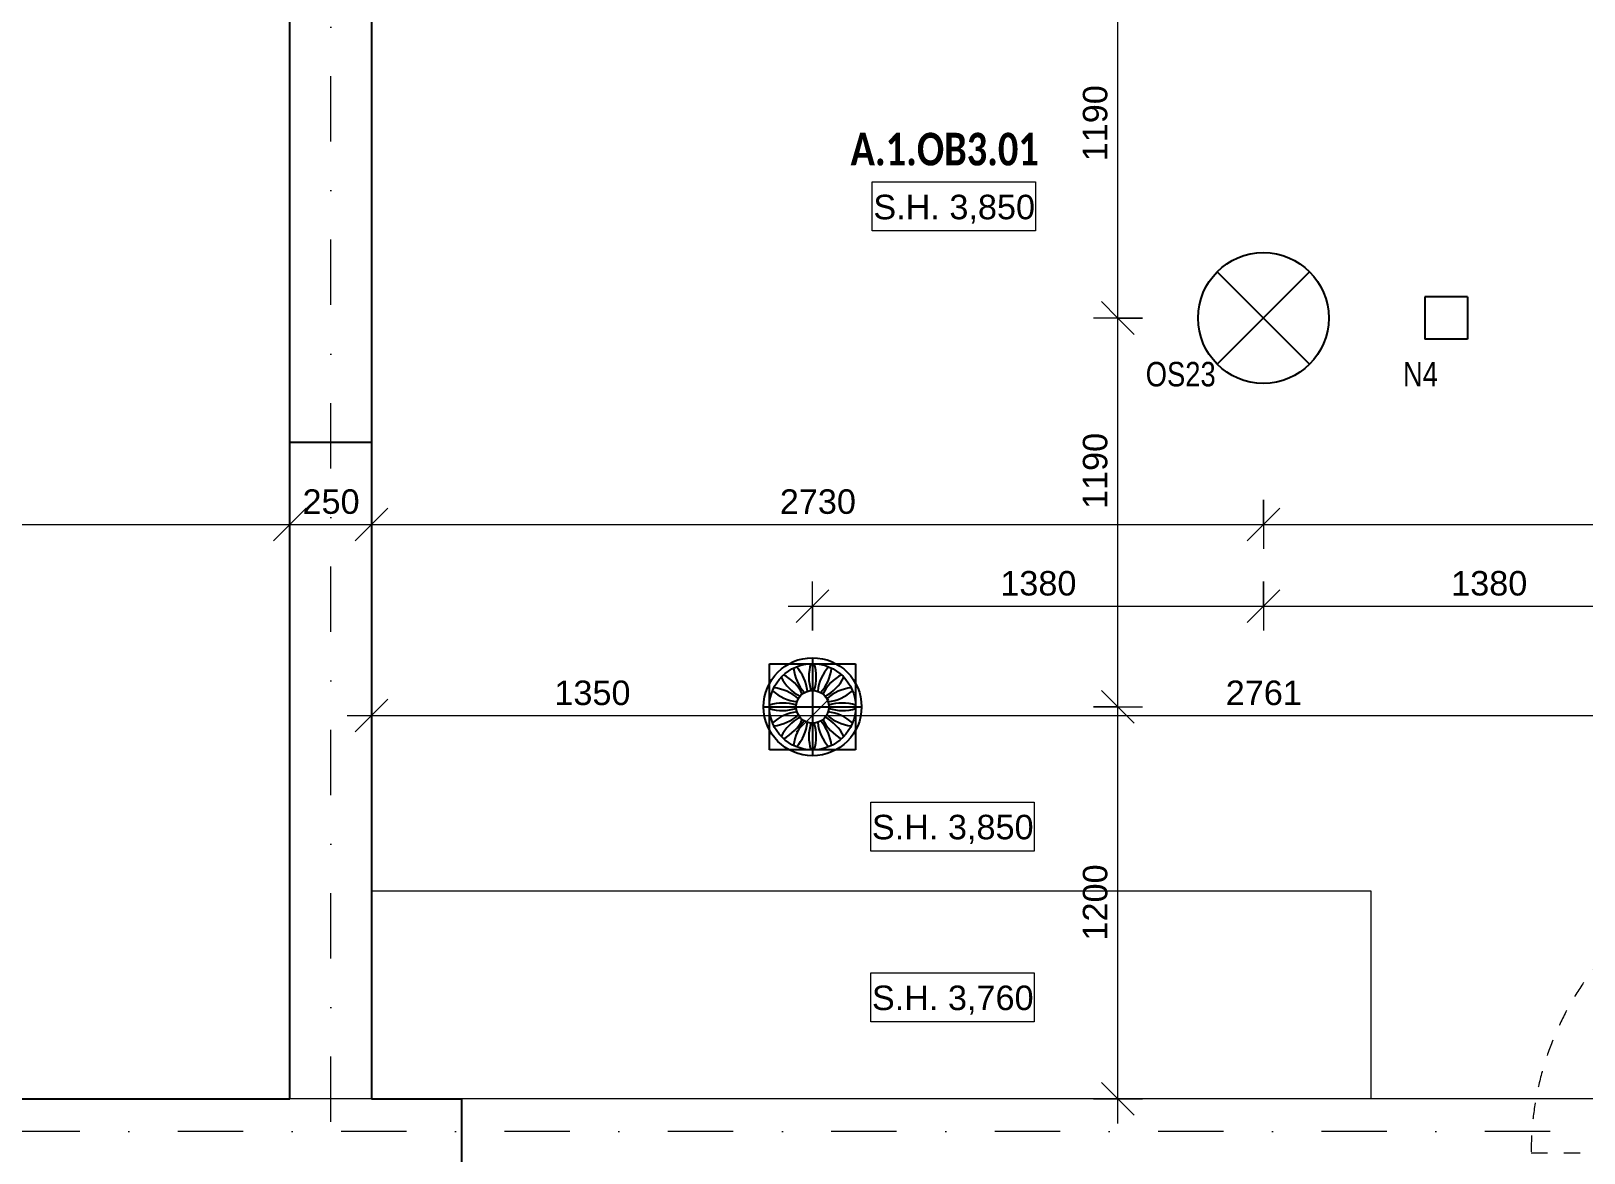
# Model space of a CAD drawing. Header units: millimetres. Extents: x -2011 to 46090, y -3604 to 14792.
# Drawn here: x 15282 to 20037, y -66 to 3368 of the extents above; entities that cross this region are included whole.
import ezdxf

# ---------------------------------------------------------------- set-up
doc = ezdxf.new("R2010")
doc.units = ezdxf.units.MM
doc.linetypes.add('HA_Dash_2mm-S1mm', pattern=[100, 50, -50])
doc.linetypes.add('HA_DashDot_10mm-S3mm', pattern=[500, 200, -150, 0, -150])
for name, color, linetype, lineweight in [('A-____-____-DIMS', 9, 'Continuous', 5), ('A-____-____-DIMS-50', 9, 'Continuous', 5), ('A-AREA-____-IDEN', 9, 'Continuous', 9), ('A-DOOR-____-OTLN', 9, 'Continuous', 9), ('A-FLOR-____-OTLN', 9, 'Continuous', 9), ('A-WALL-____-MCUT', 9, 'Continuous', 25), ('E-LITE-EQPM-IDEN', 9, 'Continuous', 9), ('E-LITE-EQPM-OTLN', 9, 'Continuous', 9), ('G-____-____-DIMS', 9, 'Continuous', 5), ('I-WALL-____-MCUT', 9, 'Continuous', 25), ('M-HVAC-CDFF-OTLN', 9, 'Continuous', 9), ('S-GRID-____-OTLN', 9, 'Continuous', 5)]:
    doc.layers.add(name, color=color, linetype=linetype, lineweight=lineweight)
doc.styles.add('Arial_1', font='arial.ttf', dxfattribs={"width": 0.8, "height": 75})
doc.styles.add('Arial_2', font='arial.ttf', dxfattribs={"height": 75})
doc.styles.add('Calibri_B', font='calibrib.ttf', dxfattribs={"width": 0.8, "height": 100})
doc.dimstyles.new('Inner_Dimensions', dxfattribs={"dimscale": 304.8, "dimtxt": 76.519455, "dimasz": 0.328084, "dimexe": 0.246063, "dimexo": 0.0625, "dimgap": 0.032808, "dimtad": 1, "dimdec": 0, "dimzin": 0, "dimdsep": 46, "dimtxsty": 'Arial_2', "dimblk1": 'OBLIQUE', "dimblk2": 'OBLIQUE', "dimsah": 1, "dimcen": 0.09, "dimdle": 0.246063, "dimazin": 0, "dimtfac": 1, "dimtdec": 4, "dimtix": 1, "dimtmove": 0, "dimatfit": 3, "dimfxl": 0.246063, "dimfxlon": 1, "dimtvp": 1, "dimtolj": 1, "dimtzin": 0, "dimlwd": 9, "dimlwe": 9, "dimarcsym": 2})
doc.dimstyles.new('Inner_Dimensions_1', dxfattribs={"dimscale": 304.8, "dimtxt": 76.519455, "dimasz": 0.328084, "dimexe": 0.246063, "dimexo": 0.0625, "dimgap": 0.032808, "dimtad": 1, "dimdec": 0, "dimzin": 0, "dimdsep": 46, "dimtxsty": 'Arial_2', "dimblk1": 'OBLIQUE', "dimblk2": 'OBLIQUE', "dimsah": 1, "dimcen": 0.09, "dimdle": 0.246063, "dimazin": 0, "dimtfac": 1, "dimtdec": 4, "dimtix": 1, "dimtmove": 2, "dimatfit": 3, "dimfxl": 0.246063, "dimfxlon": 1, "dimtvp": 1, "dimtolj": 1, "dimtzin": 0, "dimlwd": 9, "dimlwe": 9, "dimarcsym": 2})

# ---------------------------------------------------------------- blocks, each defined once
blk = doc.blocks.new('ABMV_CW_Single_Swing_Generic - Ex_Glass_SKLOPNE-2012392-DSP_1NP-A')
at = {"layer": 'A-DOOR-____-OTLN', "linetype": 'HA_Dash_2mm-S1mm', "lineweight": 5}
for p in [(462.5, 955), (-462.5, 30)]:
    blk.add_line(p, (462.5, 30), dxfattribs=at)
blk.add_arc((462.5, 30), 925, 90, 180, dxfattribs=at)
blk = doc.blocks.new('HA_LF_GenericSymbol - OS23_pokoj-1621429-DSP_1NP-A')
at = {"layer": 'E-LITE-EQPM-OTLN', "color": 11, "lineweight": 25}
for p, q in [((141.4, 141.4), (-141.4, -141.4)), ((-141.4, 141.4), (141.4, -141.4))]:
    blk.add_line(p, q, dxfattribs=at)
blk.add_circle((0, 0), 200, dxfattribs=at)
blk = doc.blocks.new('HA_LF_N4 - svitidlo 130x130-1943275-DSP_1NP-A')
at = {"layer": 'E-LITE-EQPM-OTLN', "color": 11, "lineweight": 25}
for p, q in [((65, 65), (-65, 65)), ((-65, 65), (-65, -65)), ((65, 65), (65, -65)), ((65, -65), (-65, -65))]:
    blk.add_line(p, q, dxfattribs=at)
blk = doc.blocks.new('HA_VZT_GenericSymbol03 - Default-2032665-DSP_1NP-A')
at = {"layer": 'M-HVAC-CDFF-OTLN', "color": 92, "lineweight": 25}
for p, q in [((0, 150), (0, -150)), ((-132, -132), (-132, 132)), ((-132, 132), (132, 132)), ((132, 132), (132, -132)), ((-150, 0), (150, 0)), ((132, -132), (-132, -132))]:
    blk.add_line(p, q, dxfattribs=at)
for radius in [150, 132, 50]:
    blk.add_circle((0, 0), radius, dxfattribs=at)
for centre, start, end in [((-151.6, -21.1), 26.5587, 62.1682), ((75.4, 133.2), 186.2496, 221.8591), ((-149.5, 33.1), 6.1409, 41.7504), ((123.1, 91), 162.2496, 197.8591), ((-123.1, 91), 342.1409, 17.7504), ((149.5, 33.1), 138.2496, 173.8591), ((-75.4, 133.2), 318.1409, 353.7504), ((151.6, -21.1), 117.8318, 153.4413), ((-33.1, 149.5), 228.2496, 263.8591), ((-133.2, -75.4), 48.1409, 83.7504), ((24.2, 151.1), 206.6674, 242.2769), ((-24.2, 151.1), 297.7231, 333.3326), ((133.2, -75.4), 96.2496, 131.8591), ((33.1, 149.5), 276.1409, 311.7504), ((-91, -123.1), 72.1409, 107.7504), ((91, -123.1), 72.2496, 107.8591), ((-91, 123.1), 252.2496, 287.8591), ((-33.1, -149.5), 96.1409, 131.7504), ((-133.2, 75.4), 276.2496, 311.8591), ((24.2, -151.1), 117.7231, 153.3326), ((-151.6, 21.1), 297.8318, 333.4413), ((75.4, -133.2), 138.1409, 173.7504), ((-149.5, -33.1), 318.2496, 353.8591), ((149.5, -33.1), 186.1409, 221.7504), ((-75.4, -133.2), 6.2496, 41.8591), ((151.6, 21.1), 206.5587, 242.1682), ((-24.2, -151.1), 26.6674, 62.2769), ((133.2, 75.4), 228.1409, 263.7504), ((33.1, -149.5), 48.2496, 83.8591), ((91, 123.1), 252.1409, 287.7504), ((123.1, -91), 162.1409, 197.7504), ((-123.1, -91), 342.2496, 17.8591)]:
    blk.add_arc(centre, 134.5, start, end, dxfattribs=at)
blk = doc.blocks.new('DIMBLOCK7-DSP_1NP-A')
at = {"layer": 'A-____-____-DIMS-50', "lineweight": 9}
for p, q in [((14075, 1783.2), (14075, 1933.2)), ((14075, 1858.2), (14125, 1908.2)), ((16075, 1933.2), (16075, 1783.2)), ((16075, 1858.2), (16075, 1933.2)), ((16075, 1858.2), (16125, 1908.2)), ((14075, 1858.2), (14025, 1808.2)), ((14075, 1858.2), (16075, 1858.2)), ((14075, 1858.2), (14075, 1783.2)), ((16075, 1858.2), (16025, 1808.2))]:
    blk.add_line(p, q, dxfattribs=at)
at = {"layer": 'A-____-____-DIMS-50', "color": 0, "lineweight": 9, "insert": (14959.6, 1965.6), "char_height": 75, "width": 276.883, "attachment_point": 1, "line_spacing_factor": 0.941778, "style": 'Arial_2'}
blk.add_mtext('2000', dxfattribs=at)
blk = doc.blocks.new('_Oblique')
at = {"color": 0, "linetype": 'ByBlock', "lineweight": -2}
blk.add_line((-0.5, -0.5), (0.5, 0.5), dxfattribs=at)
blk = doc.blocks.new('DIMBLOCK8-DSP_1NP-A')
at = {"layer": 'A-____-____-DIMS-50', "lineweight": 9}
for p, q in [((16075, 1933.2), (16075, 1783.2)), ((16075, 1858.2), (16075, 1933.2)), ((16075, 1858.2), (16125, 1908.2)), ((16325, 1933.2), (16325, 1783.2)), ((16325, 1858.2), (16325, 1933.2)), ((16325, 1858.2), (16375, 1908.2)), ((16075, 1858.2), (16025, 1808.2)), ((16075, 1858.2), (16325, 1858.2)), ((16325, 1858.2), (16275, 1808.2))]:
    blk.add_line(p, q, dxfattribs=at)
at = {"layer": 'A-____-____-DIMS-50', "color": 0, "lineweight": 9, "insert": (16113.5, 1965.6), "char_height": 75, "width": 207.662, "attachment_point": 1, "line_spacing_factor": 0.941778, "style": 'Arial_2'}
blk.add_mtext('250', dxfattribs=at)
blk = doc.blocks.new('DIMBLOCK9-DSP_1NP-A')
at = {"layer": 'A-____-____-DIMS-50', "lineweight": 9}
for p, q in [((16325, 1933.2), (16325, 1783.2)), ((16325, 1858.2), (16325, 1933.2)), ((16325, 1858.2), (16375, 1908.2)), ((19055.4, 1933.2), (19055.4, 1783.2)), ((19055.4, 1858.2), (19055.4, 1933.2)), ((19055.4, 1858.2), (19105.4, 1908.2)), ((16325, 1858.2), (16275, 1808.2)), ((16325, 1858.2), (19055.4, 1858.2)), ((19055.4, 1858.2), (19005.4, 1808.2))]:
    blk.add_line(p, q, dxfattribs=at)
at = {"layer": 'A-____-____-DIMS-50', "color": 0, "lineweight": 9, "insert": (17574.8, 1965.6), "char_height": 75, "width": 276.883, "attachment_point": 1, "line_spacing_factor": 0.941778, "style": 'Arial_2'}
blk.add_mtext('2730', dxfattribs=at)
blk = doc.blocks.new('DIMBLOCK10-DSP_1NP-A')
at = {"layer": 'A-____-____-DIMS-50', "lineweight": 9}
for p, q in [((19055.4, 1933.2), (19055.4, 1783.2)), ((19055.4, 1858.2), (19055.4, 1933.2)), ((19055.4, 1858.2), (19105.4, 1908.2)), ((22561.2, 1933.2), (22561.2, 1783.2)), ((22561.2, 1858.2), (22561.2, 1933.2)), ((22561.2, 1858.2), (22611.2, 1908.2)), ((19055.4, 1858.2), (19005.4, 1808.2)), ((19055.4, 1858.2), (22636.2, 1858.2)), ((22561.2, 1858.2), (22511.2, 1808.2))]:
    blk.add_line(p, q, dxfattribs=at)
at = {"layer": 'A-____-____-DIMS-50', "color": 0, "lineweight": 9, "insert": (20692.9, 1965.6), "char_height": 75, "width": 276.883, "attachment_point": 1, "line_spacing_factor": 0.941778, "style": 'Arial_2'}
blk.add_mtext('3506', dxfattribs=at)
blk = doc.blocks.new('DIMBLOCK100-DSP_1NP-A')
at = {"layer": 'A-____-____-DIMS-50', "lineweight": 9}
for p, q in [((16325, 1348), (16325, 1198)), ((16325, 1273), (16325, 1348)), ((17675, 1348), (17675, 1198)), ((17675, 1273), (17675, 1348)), ((16325, 1273), (16375, 1323)), ((17675, 1273), (17725, 1323)), ((16250, 1273), (17675, 1273)), ((16325, 1273), (16275, 1223)), ((17675, 1273), (17625, 1223))]:
    blk.add_line(p, q, dxfattribs=at)
at = {"layer": 'A-____-____-DIMS-50', "color": 0, "lineweight": 9, "insert": (16884.6, 1380.3), "char_height": 75, "width": 276.883, "attachment_point": 1, "line_spacing_factor": 0.941778, "style": 'Arial_2'}
blk.add_mtext('1350', dxfattribs=at)
blk = doc.blocks.new('DIMBLOCK101-DSP_1NP-A')
at = {"layer": 'A-____-____-DIMS-50', "lineweight": 9}
for p, q in [((17675, 1348), (17675, 1198)), ((17675, 1273), (17675, 1348)), ((20435.8, 1348), (20435.8, 1198)), ((20435.8, 1273), (20435.8, 1348)), ((17675, 1273), (17725, 1323)), ((20435.8, 1273), (20485.8, 1323)), ((17675, 1273), (17625, 1223)), ((17675, 1273), (20435.8, 1273)), ((20435.8, 1273), (20385.8, 1223))]:
    blk.add_line(p, q, dxfattribs=at)
at = {"layer": 'A-____-____-DIMS-50', "color": 0, "lineweight": 9, "insert": (18940, 1380.3), "char_height": 75, "width": 276.883, "attachment_point": 1, "line_spacing_factor": 0.941778, "style": 'Arial_2'}
blk.add_mtext('2761', dxfattribs=at)
blk = doc.blocks.new('DIMBLOCK103-DSP_1NP-A')
at = {"layer": 'A-____-____-DIMS-50', "lineweight": 9}
for p, q in [((17675, 1533.2), (17675, 1683.2)), ((19055.4, 1683.2), (19055.4, 1533.2)), ((19055.4, 1608.2), (19055.4, 1683.2)), ((17675, 1608.2), (17725, 1658.2)), ((19055.4, 1608.2), (19105.4, 1658.2)), ((17600, 1608.2), (19055.4, 1608.2)), ((17675, 1608.2), (17625, 1558.2)), ((17675, 1608.2), (17675, 1533.2)), ((19055.4, 1608.2), (19005.4, 1558.2))]:
    blk.add_line(p, q, dxfattribs=at)
at = {"layer": 'A-____-____-DIMS-50', "color": 0, "lineweight": 9, "insert": (18249.8, 1715.6), "char_height": 75, "width": 276.883, "attachment_point": 1, "line_spacing_factor": 0.941778, "style": 'Arial_2'}
blk.add_mtext('1380', dxfattribs=at)
blk = doc.blocks.new('DIMBLOCK104-DSP_1NP-A')
at = {"layer": 'A-____-____-DIMS-50', "lineweight": 9}
for p, q in [((19055.4, 1683.2), (19055.4, 1533.2)), ((19055.4, 1608.2), (19055.4, 1683.2)), ((20435.8, 1533.2), (20435.8, 1683.2)), ((19055.4, 1608.2), (19105.4, 1658.2)), ((20435.8, 1608.2), (20485.8, 1658.2)), ((19055.4, 1608.2), (19005.4, 1558.2)), ((19055.4, 1608.2), (20510.8, 1608.2)), ((20435.8, 1608.2), (20385.8, 1558.2)), ((20435.8, 1608.2), (20435.8, 1533.2))]:
    blk.add_line(p, q, dxfattribs=at)
at = {"layer": 'A-____-____-DIMS-50', "color": 0, "lineweight": 9, "insert": (19630.2, 1715.6), "char_height": 75, "width": 276.883, "attachment_point": 1, "line_spacing_factor": 0.941778, "style": 'Arial_2'}
blk.add_mtext('1380', dxfattribs=at)
blk = doc.blocks.new('DIMBLOCK105-DSP_1NP-A')
at = {"layer": 'A-____-____-DIMS-50', "lineweight": 9}
for p, q in [((18609.9, 1300), (18559.9, 1350)), ((18534.9, 1300), (18684.9, 1300)), ((18609.9, 1300), (18534.9, 1300)), ((18609.9, 25), (18609.9, 1300)), ((18609.9, 1300), (18659.9, 1250)), ((18609.9, 100), (18559.9, 150)), ((18534.9, 100), (18684.9, 100)), ((18609.9, 100), (18534.9, 100)), ((18609.9, 100), (18659.9, 50))]:
    blk.add_line(p, q, dxfattribs=at)
at = {"layer": 'A-____-____-DIMS-50', "color": 0, "lineweight": 9, "insert": (18502.5, 584.6), "char_height": 75, "width": 276.883, "attachment_point": 1, "rotation": 90, "line_spacing_factor": 0.941778, "style": 'Arial_2'}
blk.add_mtext('1200', dxfattribs=at)
blk = doc.blocks.new('DIMBLOCK106-DSP_1NP-A')
at = {"layer": 'A-____-____-DIMS-50', "lineweight": 9}
for p, q in [((18609.9, 2490), (18559.9, 2540)), ((18684.9, 2490), (18534.9, 2490)), ((18609.9, 1300), (18609.9, 2490)), ((18609.9, 2490), (18659.9, 2440)), ((18609.9, 2490), (18684.9, 2490)), ((18609.9, 1300), (18559.9, 1350)), ((18534.9, 1300), (18684.9, 1300)), ((18609.9, 1300), (18534.9, 1300)), ((18609.9, 1300), (18659.9, 1250))]:
    blk.add_line(p, q, dxfattribs=at)
at = {"layer": 'A-____-____-DIMS-50', "color": 0, "lineweight": 9, "insert": (18502.5, 1905.3), "char_height": 75, "width": 276.883, "attachment_point": 1, "rotation": 90, "line_spacing_factor": 0.941778, "style": 'Arial_2'}
blk.add_mtext('1190', dxfattribs=at)
blk = doc.blocks.new('DIMBLOCK107-DSP_1NP-A')
at = {"layer": 'A-____-____-DIMS-50', "lineweight": 9}
for p, q in [((18609.9, 3680), (18559.9, 3730)), ((18534.9, 3680), (18684.9, 3680)), ((18609.9, 3680), (18534.9, 3680)), ((18609.9, 2490), (18609.9, 3680)), ((18609.9, 3680), (18659.9, 3630)), ((18609.9, 2490), (18559.9, 2540)), ((18684.9, 2490), (18534.9, 2490)), ((18609.9, 2490), (18659.9, 2440)), ((18609.9, 2490), (18684.9, 2490))]:
    blk.add_line(p, q, dxfattribs=at)
at = {"layer": 'A-____-____-DIMS-50', "color": 0, "lineweight": 9, "insert": (18502.5, 2969.6), "char_height": 75, "width": 276.883, "attachment_point": 1, "rotation": 90, "line_spacing_factor": 0.941778, "style": 'Arial_2'}
blk.add_mtext('1190', dxfattribs=at)
blk = doc.blocks.new('Spot Elevations - Generic-448778-DSP_1NP-A')
at = {"layer": 'G-____-____-DIMS', "lineweight": 9}
for p, q in [((-5, 0), (-5, 3)), ((-5, 3), (5, 3)), ((5, 3), (5, 0)), ((5, 0), (-5, 0))]:
    blk.add_line(p, q, dxfattribs=at)

msp = doc.modelspace()

# ---------------------------------------------------------------- linework, layer by layer
at = {"layer": 'A-FLOR-____-OTLN'}
for p, q in [((16325, 736.7), (19384.5, 736.7)), ((19384.5, 736.7), (19384.5, 100)), ((20850, 100), (16600, 100))]:
    msp.add_line(p, q, dxfattribs=at)
at = {"layer": 'A-WALL-____-MCUT'}
for p, q in [((14850, 100), (16075, 100)), ((16325, 100), (16600, 100)), ((16600, 100), (16600, -385))]:
    msp.add_line(p, q, dxfattribs=at)
at = {"layer": 'A-WALL-____-MCUT', "lineweight": 9}
msp.add_line((16325, 100), (16075, 100), dxfattribs=at)
at = {"layer": 'I-WALL-____-MCUT'}
for p, q in [((16075, 100), (16075, 4610)), ((16325, 4610), (16325, 100)), ((16075, 2110), (16325, 2110))]:
    msp.add_line(p, q, dxfattribs=at)
at = {"layer": 'S-GRID-____-OTLN', "linetype": 'HA_DashDot_10mm-S3mm', "lineweight": 9}
for p, q in [((16200, -1971.1), (16200, 13159.9)), ((25434, 0), (-410.8, 0))]:
    msp.add_line(p, q, dxfattribs=at)

# ---------------------------------------------------------------- block references
at = {"layer": 'A-DOOR-____-OTLN'}
msp.add_blockref('ABMV_CW_Single_Swing_Generic - Ex_Glass_SKLOPNE-2012392-DSP_1NP-A', (20337.5, -95), dxfattribs=at)
at = {"layer": 'E-LITE-EQPM-OTLN', "color": 11, "lineweight": 25}
for name, p in [('HA_LF_GenericSymbol - OS23_pokoj-1621429-DSP_1NP-A', (19055.4, 2490)), ('HA_LF_N4 - svitidlo 130x130-1943275-DSP_1NP-A', (19614.7, 2490))]:
    msp.add_blockref(name, p, dxfattribs=at)
at = {"layer": 'G-____-____-DIMS', "lineweight": 9, "xscale": 49.99999999999998, "yscale": 49.99999999999998, "zscale": 49.99999999999998}
for p in [(18107.9, 2756.3), (18103.5, 858.5), (18103.5, 335.8)]:
    msp.add_blockref('Spot Elevations - Generic-448778-DSP_1NP-A', p, dxfattribs=at)
at = {"layer": 'M-HVAC-CDFF-OTLN', "color": 92, "lineweight": 25}
msp.add_blockref('HA_VZT_GenericSymbol03 - Default-2032665-DSP_1NP-A', (17675, 1300), dxfattribs=at)

# ---------------------------------------------------------------- texts
at = {"layer": 'A-AREA-____-IDEN', "lineweight": 5, "insert": (17791.3, 3056.9), "char_height": 100, "width": 715.105, "attachment_point": 1, "style": 'Calibri_B'}
msp.add_mtext('A.1.OB3.01', dxfattribs=at)
at = {"layer": 'E-LITE-EQPM-IDEN', "lineweight": 5, "char_height": 75, "attachment_point": 1, "style": 'Arial_1'}
for s, insert, width in [('OS23', (18695, 2355.6), 262.953), ('N4', (19482.6, 2355.6), 131.477)]:
    msp.add_mtext(s, dxfattribs=dict(at, insert=insert, width=width))
at = {"layer": 'G-____-____-DIMS', "lineweight": 9, "char_height": 75, "width": 592.246, "attachment_point": 1, "line_spacing_factor": 0.941778, "style": 'Arial_2'}
for s, insert in [('S.H. 3,850', (17861.1, 2867.2)), ('S.H. 3,850', (17856.7, 969.4)), ('S.H. 3,760', (17856.7, 446.7))]:
    msp.add_mtext(s, dxfattribs=dict(at, insert=insert))

# ---------------------------------------------------------------- dimensions: what is measured, and where the dimension line sits
at = {"layer": 'A-____-____-DIMS', "lineweight": 9}
for base, p1, p2, override, picture, middle in [((18609.9, 3680), (18684.9, 2490), (18534.9, 3680), {"dimpost": '<>', "dimfxl": 1199.416525}, 'DIMBLOCK107-DSP_1NP-A', (18561.6, 3085)), ((18609.9, 1300), (18534.9, 100), (18534.9, 1300), {"dimpost": '<>', "dimfxl": 1200}, 'DIMBLOCK105-DSP_1NP-A', (18561.6, 700))]:
    dim = msp.add_linear_dim(base=base, p1=p1, p2=p2, angle=90, dimstyle='Inner_Dimensions', override=override, dxfattribs=at)
    dim.commit()
    dim.dimension.update_dxf_attribs({"geometry": picture, "text_midpoint": middle})
dim = msp.add_linear_dim(base=(18609.9, 2490), p1=(18534.9, 1300), p2=(18684.9, 2490), angle=90, dimstyle='Inner_Dimensions_1', override={"dimpost": '<>', "dimfxl": 1199.416525}, dxfattribs=at)
dim.commit()
dim.dimension.update_dxf_attribs({"geometry": 'DIMBLOCK106-DSP_1NP-A', "text_midpoint": (18552.5, 2043.7), "dimtype": 160, "text_rotation": 90})
for base, p1, p2, override, picture, middle in [((16075, 1858.2), (14075, 1783.2), (16075, 1933.2), {"dimpost": '<>', "dimfxl": 2005.617112}, 'DIMBLOCK7-DSP_1NP-A', (15075, 1906.5)), ((16325, 1858.2), (16075, 1933.2), (16325, 1933.2), {"dimpost": '<>', "dimfxl": 250}, 'DIMBLOCK8-DSP_1NP-A', (16200, 1906.5)), ((19055.4, 1858.2), (16325, 1933.2), (19055.4, 1933.2), {"dimpost": '<>', "dimfxl": 2730.37976}, 'DIMBLOCK9-DSP_1NP-A', (17690.2, 1906.5)), ((22561.2, 1858.2), (19055.4, 1933.2), (22561.2, 1933.2), {"dimpost": '<>', "dimfxl": 3505.796905}, 'DIMBLOCK10-DSP_1NP-A', (20808.3, 1906.5)), ((19055.4, 1608.2), (17675, 1533.2), (19055.4, 1683.2), {"dimpost": '<>', "dimfxl": 1388.505773}, 'DIMBLOCK103-DSP_1NP-A', (18365.2, 1656.5)), ((20435.8, 1608.2), (19055.4, 1683.2), (20435.8, 1533.2), {"dimpost": '<>', "dimfxl": 1388.505773}, 'DIMBLOCK104-DSP_1NP-A', (19745.6, 1656.5)), ((17675, 1273), (16325, 1348), (17675, 1348), {"dimpost": '<>', "dimfxl": 1350}, 'DIMBLOCK100-DSP_1NP-A', (17000, 1321.3)), ((20435.8, 1273), (17675, 1348), (20435.8, 1348), {"dimpost": '<>', "dimfxl": 2760.75952}, 'DIMBLOCK101-DSP_1NP-A', (19055.4, 1321.3))]:
    dim = msp.add_linear_dim(base=base, p1=p1, p2=p2, dimstyle='Inner_Dimensions', override=override, dxfattribs=at)
    dim.commit()
    dim.dimension.update_dxf_attribs({"geometry": picture, "text_midpoint": middle})

doc.saveas('drawing.dxf')
